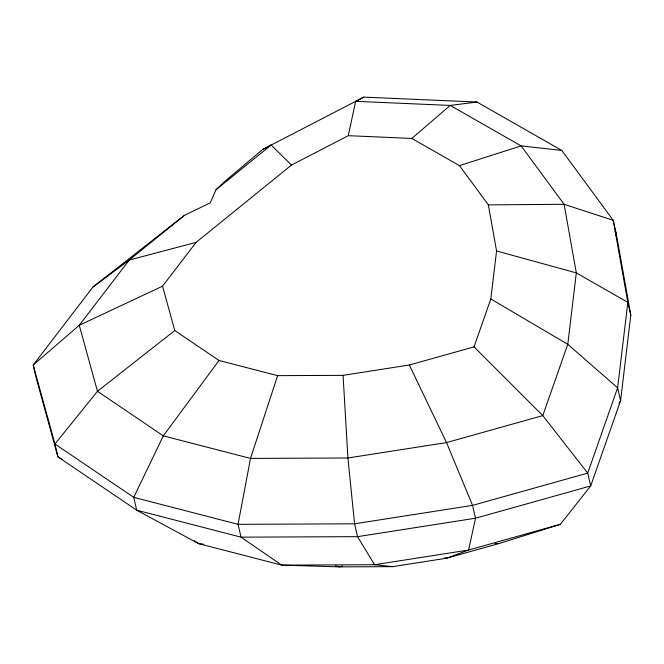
<?xml version="1.0" encoding="UTF-8"?>
<svg xmlns="http://www.w3.org/2000/svg" width="664" height="664" viewBox="0 0 664 664"><rect width="100%" height="100%" fill="white"/><g stroke="black" fill="none" stroke-linecap="round" stroke-linejoin="round"><path stroke-width="1" d="M162.555 286.176L174.773 330.539L219.029 360.486L277.618 375.641L343.072 375.359L409.348 365.001L474.03 346.874L490.829 298.974L496.564 250.975L488.355 204.877L459.471 165.635L411.829 138.436L348.26 135.68L291.488 165.062L196.112 242.352L162.555 286.176L79.273 325.269L33.2 365.034L36.163 377.874L57.917 456.865L136.701 510.184L198.586 543.633L281.719 565.13L339.47 566.882L392.69 566.641L446.573 558.225L499.17 543.492L560.366 524.319L590.686 485.948L620.591 400.666L630.8 315.217L616.184 233.147L613.221 220.307L561.81 150.454L476.984 102.032L363.814 97.118L355.63 101.326L348.26 135.68M277.618 375.641L250.502 458.417L238.052 524.328L241.015 537.168L281.719 565.13L374.579 564.724L392.69 566.641M615.42 235.081L616.184 233.147L614.955 231.487M291.488 165.062L271.144 145.051L262.745 149.425L224.747 181.504L216.024 189.713L210.305 202.827L184.335 215.402L92.943 287.031L33.2 365.034L54.954 444.025L57.917 456.865L62.391 459.413M618.906 403.239L620.591 400.666L617.62 387.826L627.837 302.377L613.221 220.307L564.101 204.296L488.355 204.877M219.029 360.486L163.311 435.866L133.738 497.344L136.701 510.184L241.015 537.168L357.547 536.653L475.532 518.219L590.686 485.948L587.723 473.108L542.787 415.606L474.03 346.874M411.829 138.436L450.225 105.427L476.984 102.032M184.335 215.402L129.214 260.064L92.943 287.031M216.024 189.713L271.144 145.051M174.773 330.539L97.459 391.295L54.954 444.025L133.738 497.344L238.052 524.328L354.576 523.813L472.56 505.379L587.723 473.108L617.62 387.826L567.778 344.317L490.829 298.974M262.745 149.425L363.814 97.118M459.471 165.635L521.124 145.906L561.81 150.454M342.441 566.035L339.47 566.882L335.503 565.852M560.366 524.319L468.593 550.033L446.573 558.225L444.639 557.569M196.112 242.352L129.214 260.064L79.273 325.269L97.459 391.295L163.311 435.866L250.502 458.417L347.911 457.986L446.532 442.581L542.787 415.606L567.778 344.317L576.319 272.896L564.101 204.296L521.124 145.906L450.225 105.427L355.63 101.326M495.054 543.625L499.17 543.492M203.707 544.231L198.586 543.633L194.344 540.762M496.564 250.975L576.319 272.896L627.837 302.377L630.8 315.217M409.348 365.001L446.532 442.581L472.56 505.379L475.532 518.219L468.593 550.033L374.579 564.724L357.547 536.653L354.576 523.813L347.911 457.986L343.072 375.359"/></g></svg>
